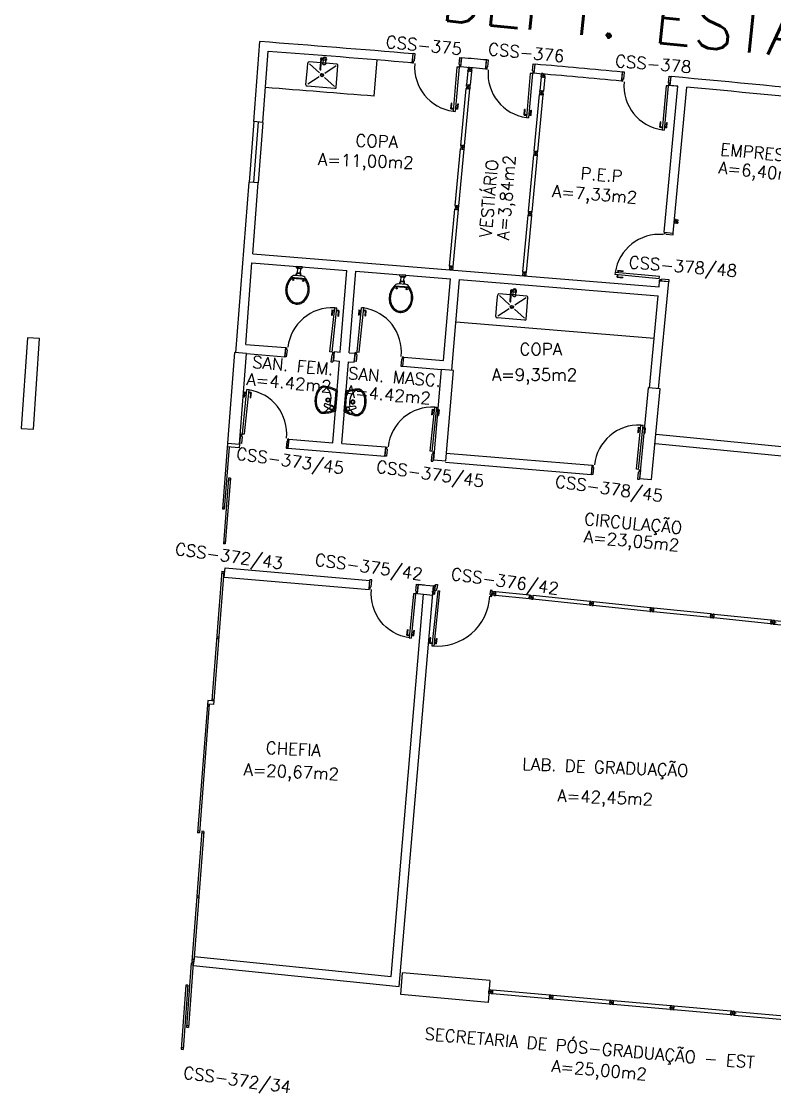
# Model space of a CAD drawing. Extents: x -152 to 150, y 325 to 437.
# Drawn here: x 27.61 to 40.03, y 389.14 to 406.67 of the extents above; entities that cross this region are included whole.
import ezdxf
from ezdxf.enums import TextEntityAlignment as Align

# ---------------------------------------------------------------- set-up
doc = ezdxf.new("R2010")
doc.units = 0
doc.header["$LTSCALE"] = 0.01
doc.header["$MEASUREMENT"] = 0
doc.layers.get('0').update_dxf_attribs({"linetype": 'CONTINUOUS'})
for name, color, linetype in [('ALV', 2, 'CONTINUOUS'), ('AREA', 2, 'CONTINUOUS'), ('BANC', 2, 'CONTINUOUS'), ('DIV', 2, 'CONTINUOUS'), ('ESQ', 1, 'CONTINUOUS'), ('ESTR', 3, 'CONTINUOUS'), ('PEÇAS', 1, 'CONTINUOUS'), ('TEXTO', 2, 'CONTINUOUS'), ('TEXTO-ENDEREÇO', 2, 'CONTINUOUS'), ('USO', 2, 'CONTINUOUS')]:
    doc.layers.add(name, color=color, linetype=linetype)
doc.styles.add('LEGENDA', font='romans.shx', dxfattribs={"height": 0.2})
doc.styles.add('UNB-100', font='simplex.shx', dxfattribs={"height": 3})
doc.styles.add('UNB-100-1', font='simplex.shx', dxfattribs={"height": 0.2})

# ---------------------------------------------------------------- blocks, each defined once
blk = doc.blocks.new('PILAR-SSC')
blk.add_lwpolyline([(0.003, -27.952), (0.203, -27.952), (0.203, -26.452), (0.003, -26.452)], close=True)
blk = doc.blocks.new('PD80-SSC')
at = {"color": 2}
for p, q in [((-0.777, 0.01), (-0.777, -0.03)), ((-0.777, 0.01), (-0.687, 0.01)), ((-0.687, 0), (-0.687, 0.01)), ((-0.075, 0), (0.075, 0)), ((-0.075, 0), (-0.075, -0.02)), ((0.075, -0.03), (0.075, 0)), ((-0.817, -0.065), (-0.817, -0.03)), ((-0.085, -0.03), (-0.817, -0.03)), ((-0.085, -0.065), (-0.817, -0.065)), ((-0.777, -0.105), (-0.777, -0.065)), ((-0.777, -0.105), (-0.687, -0.105)), ((-0.767, 0), (-0.767, -0.03)), ((-0.767, 0), (-0.687, 0)), ((-0.767, -0.095), (-0.767, -0.065)), ((-0.767, -0.095), (-0.687, -0.095)), ((-0.687, -0.095), (-0.687, -0.105)), ((-0.085, -0.03), (-0.085, -0.065)), ((-0.075, -0.02), (-0.04, -0.02)), ((-0.04, -0.03), (-0.04, -0.02)), ((-0.04, -0.03), (0.075, -0.03)), ((-0.075, -0.781), (-0.04, -0.781)), ((-0.075, -0.801), (-0.075, -0.781)), ((-0.075, -0.801), (0.075, -0.801)), ((-0.075, -0.802), (0.075, -0.802)), ((-0.04, -0.771), (0.075, -0.771)), ((-0.04, -0.771), (-0.04, -0.781)), ((0.075, -0.771), (0.075, -0.801))]:
    blk.add_line(p, q, dxfattribs=at)
at = {"color": 1}
blk.add_arc((-0.085, -0.03), 0.731, 182.6571, 270, dxfattribs=at)
blk = doc.blocks.new('PDV2D-SSC')
for p, q in [((-0.148, 0.925), (-0.108, 0.925)), ((-0.148, 0.925), (-0.148, 0.835)), ((-0.138, 0.915), (-0.108, 0.915)), ((-0.138, 0.915), (-0.138, 0.835)), ((-0.106, 0.965), (-0.076, 0.965)), ((-0.106, 0.05), (-0.106, 0.965)), ((-0.076, 0.05), (-0.076, 0.965)), ((-0.034, 0.925), (-0.074, 0.925)), ((-0.044, 0.915), (-0.074, 0.915)), ((-0.044, 0.915), (-0.044, 0.835)), ((-0.034, 0.925), (-0.034, 0.835)), ((-0.138, 0.835), (-0.148, 0.835)), ((-0.044, 0.835), (-0.034, 0.835)), ((-0.95, 0.05), (-0.97, 0.05)), ((-0.97, 0.05), (-0.97, 0.035)), ((-0.97, 0.035), (-0.97, -0.035)), ((-0.95, 0.02), (-0.95, 0.05)), ((-0.95, 0.02), (-0.94, 0.02)), ((-0.94, -0.05), (-0.94, 0.02)), ((-0.076, 0.05), (-0.106, 0.05)), ((-0.051, 0.02), (-0.061, 0.02)), ((-0.061, -0.05), (-0.061, 0.02)), ((-0.051, 0.05), (-0.031, 0.05)), ((-0.051, 0.02), (-0.051, 0.05)), ((-0.031, 0.05), (-0.031, -0.05)), ((-0.97, -0.035), (-0.97, -0.05)), ((-0.97, -0.05), (-0.94, -0.05)), ((-0.031, -0.05), (-0.061, -0.05))]:
    blk.add_line(p, q)
at = {"color": 1}
blk.add_arc((-0.076, 0.1), 0.865, 90, 183.3214, dxfattribs=at)
blk = doc.blocks.new('MTINI-SSC')
for p, q in [((-0.03, 0.008), (-0.03, 0.028)), ((-0.03, 0.028), (-0.008, 0.028)), ((-0.03, 0.008), (-0.02, 0.008)), ((-0.02, 0), (-0.02, 0.008)), ((-0.001, 0), (-0.02, 0)), ((-0.008, 0.019), (-0.008, 0.028)), ((0.008, 0.019), (-0.008, 0.019)), ((0.005, 0), (-0.005, 0)), ((0.02, 0), (-0.001, 0)), ((0, -0.005), (0, 0.005)), ((0.008, 0.019), (0.008, 0.028)), ((0.03, 0.028), (0.008, 0.028)), ((0.03, 0.008), (0.02, 0.008)), ((0.02, 0), (0.02, 0.008)), ((0.03, 0.008), (0.03, 0.028))]:
    blk.add_line(p, q)
blk = doc.blocks.new('PE80-SSC')
at = {"color": 2}
for p, q in [((0.075, 0), (-0.075, 0)), ((-0.075, -0.03), (-0.075, 0)), ((0.075, 0), (0.075, -0.02)), ((0.777, 0.01), (0.687, 0.01)), ((0.687, 0), (0.687, 0.01)), ((0.777, 0.01), (0.777, -0.03)), ((0.04, -0.03), (-0.075, -0.03)), ((0.075, -0.02), (0.04, -0.02)), ((0.04, -0.03), (0.04, -0.02)), ((0.085, -0.03), (0.817, -0.03)), ((0.085, -0.03), (0.085, -0.065)), ((0.085, -0.065), (0.817, -0.065)), ((0.767, 0), (0.687, 0)), ((0.767, -0.095), (0.687, -0.095)), ((0.687, -0.095), (0.687, -0.105)), ((0.777, -0.105), (0.687, -0.105)), ((0.767, 0), (0.767, -0.03)), ((0.767, -0.095), (0.767, -0.065)), ((0.777, -0.105), (0.777, -0.065)), ((0.817, -0.065), (0.817, -0.03)), ((0.04, -0.771), (-0.075, -0.771)), ((-0.075, -0.771), (-0.075, -0.801)), ((0.075, -0.801), (-0.075, -0.801)), ((0.075, -0.802), (-0.075, -0.802)), ((0.04, -0.771), (0.04, -0.781)), ((0.075, -0.781), (0.04, -0.781)), ((0.075, -0.801), (0.075, -0.781))]:
    blk.add_line(p, q, dxfattribs=at)
at = {"color": 1}
blk.add_arc((0.085, -0.03), 0.731, 270, 357.3429, dxfattribs=at)
blk = doc.blocks.new('VDC-P')
for p, q in [((-0.127, 0.192), (0.127, 0.192)), ((-0.109, 0.202), (0.109, 0.202)), ((-0.068, 0.152), (0.068, 0.152)), ((-0.05, 0.152), (-0.03, 0.11)), ((-0.05, 0.015), (-0.05, 0)), ((-0.05, 0), (0.05, 0)), ((0.045, 0.02), (-0.045, 0.02)), ((-0.04, 0.025), (-0.04, 0.02)), ((0.035, 0.03), (-0.035, 0.03)), ((-0.03, 0.152), (-0.03, 0.11)), ((0.03, 0.11), (-0.03, 0.11)), ((0.03, 0.1), (-0.03, 0.1)), ((-0.025, 0.1), (-0.025, 0.03)), ((0.025, 0.1), (0.025, 0.03)), ((0.03, 0.152), (0.03, 0.11)), ((0.05, 0.152), (0.03, 0.11)), ((0.04, 0.025), (0.04, 0.02)), ((0.05, 0.015), (0.05, 0))]:
    blk.add_line(p, q)
for points in [[(0.16, 0.244, 0.050424), (0.18, 0.288, 0.082137), (0.195, 0.381, 0.082137), (0.18, 0.474, 0.090148), (0.138, 0.549, 0.104406), (0.073, 0.601, 0.117345), (0, 0.619, 0.117345), (-0.073, 0.601, 0.104406), (-0.138, 0.549, 0.090148), (-0.18, 0.474, 0.082137), (-0.195, 0.381, 0.082137)], [(0.142, 0.254, 0.050424), (0.161, 0.295, 0.082137), (0.175, 0.381, 0.082137), (0.161, 0.468, 0.090148), (0.122, 0.536, 0.104406), (0.064, 0.583, 0.117345), (0, 0.599, 0.117345), (-0.064, 0.583, 0.104406), (-0.122, 0.536, 0.090148), (-0.161, 0.468, 0.082137), (-0.175, 0.381, 0.082137)], [(-0.195, 0.381, 0.082137), (-0.18, 0.288, 0.050424), (-0.16, 0.244, 0.104406)], [(-0.175, 0.381, 0.082137), (-0.161, 0.295, 0.050424), (-0.142, 0.254, 0.050424)]]:
    blk.add_lwpolyline(points, format="xyb")
for centre in [(-0.083, 0.226), (0.083, 0.226)]:
    blk.add_circle(centre, 0.0101)
for centre, radius, start, end in [((0.08, 0.36), 0.266, 205.6863, 226.7558), ((0.08, 0.36), 0.246, 205.6863, 219.7706), ((-0.08, 0.36), 0.266, 313.2442, 334.3137), ((-0.08, 0.36), 0.246, 320.2294, 334.3137), ((-0.068, 0.202), 0.05, 226.7558, 270), ((-0.045, 0.015), 0.005, 90, 180), ((-0.035, 0.025), 0.005, 90, 180), ((-0.03, 0.105), 0.005, 90, 270), ((0.03, 0.105), 0.005, 270, 90), ((0.035, 0.025), 0.005, 0, 90), ((0.045, 0.015), 0.005, 360, 90), ((0.068, 0.202), 0.05, 270, 313.2442)]:
    blk.add_arc(centre, radius, start, end)
blk = doc.blocks.new('LAVAT-P')
for p, q in [((-0.17, 0), (0.17, 0)), ((-0.157, -0.02), (0.157, -0.02)), ((0.063, -0.173), (0.094, -0.055)), ((0.102, -0.187), (0.151, -0.074)), ((0.069, -0.185), (0.09, -0.192))]:
    blk.add_line(p, q)
for points in [[(0.083, -0.096, 0.121735), (-0.082, -0.096, 0.073747), (-0.145, -0.122, 0.106861), (-0.192, -0.165, 0.153587), (-0.205, -0.208, 0.153587)], [(-0.205, -0.208, 0.153587), (-0.192, -0.251, 0.106861), (-0.145, -0.294, 0.073747), (-0.082, -0.32, 0.060305), (0, -0.329, 0.060305), (0.082, -0.32, 0.073747), (0.145, -0.294, 0.106861), (0.192, -0.251, 0.153587), (0.205, -0.208, 0.153587), (0.192, -0.165, 0.106861), (0.145, -0.122, 0.014792), (0.133, -0.115, 0.039243)], [(-0.225, -0.214, 0.136108), (-0.208, -0.262, 0.106861), (-0.155, -0.311, 0.073747), (-0.087, -0.339, 0.060305), (0, -0.349, 0.060305), (0.087, -0.339, 0.073747), (0.155, -0.311, 0.106861), (0.208, -0.262, 0.136108), (0.225, -0.214, 0.062982)]]:
    blk.add_lwpolyline(points, format="xyb")
for centre, radius in [((0, -0.135), 0.0347), ((0, -0.135), 0.0265), ((0.122, -0.065), 0.03)]:
    blk.add_circle(centre, radius)
for centre, radius, start, end in [((0.376, -0.254), 0.602, 155.0201, 176.1902), ((-0.376, -0.254), 0.602, 3.8098, 24.9799), ((0.376, -0.254), 0.582, 156.2686, 173.4578), ((0.073, -0.176), 0.01, 165.2139, 250.8603), ((0.122, -0.065), 0.0361, 302.4689, 199.2518), ((-0.376, -0.254), 0.582, 6.5422, 23.7314), ((0.093, -0.183), 0.01, 250.8603, 336.5068)]:
    blk.add_arc(centre, radius, start, end)
blk = doc.blocks.new('DIVMT-SSC')
for p, q in [((0, 0.005), (0, -0.005)), ((0, -0.005), (0, 0.005)), ((-0.03, -0.03), (-0.03, -0.97)), ((0.006, -0.03), (-0.006, -0.03)), ((-0.005, 0), (0.005, 0)), ((0.005, 0), (-0.005, 0)), ((0.006, -0.02), (0.006, -0.03)), ((0.03, -0.03), (0.03, -0.97)), ((0.03, -0.97), (-0.03, -0.97)), ((-0.006, -0.98), (-0.006, -0.97)), ((-0.006, -0.98), (0.006, -0.98)), ((0.006, -1.001), (-0.006, -1.001)), ((0.005, -0.97), (-0.005, -0.97)), ((0, -0.994), (0, -1.007)), ((0, -1.02), (0, -1.021)), ((0.006, -0.98), (0.006, -0.97))]:
    blk.add_line(p, q)
blk.add_lwpolyline([(0.006, -0.02), (-0.006, -0.02), (0.006, -0.02), (0.006, -0.03), (0.03, -0.03), (0.03, -0.008), (0.02, -0.008), (0.02, 0.008), (0.03, 0.008), (0.03, 0.03), (0.006, 0.03), (0.006, 0.02), (-0.006, 0.02), (-0.006, 0.03), (-0.03, 0.03), (-0.03, 0.008), (-0.02, 0.008), (-0.02, -0.008), (-0.03, -0.008), (-0.03, -0.03), (-0.006, -0.03), (-0.006, -0.02), (-0.006, -0.03)])
blk = doc.blocks.new('DIVINI-SSC')
for p, q in [((-0.02, 0), (-0.02, -0.008)), ((-0.02, 0), (0.001, 0)), ((-0.005, 0), (0.005, 0)), ((0, 0.005), (0, -0.005)), ((0.001, 0), (0.02, 0)), ((-0.03, -0.008), (-0.02, -0.008)), ((-0.03, -0.008), (-0.03, -0.028)), ((-0.03, -0.028), (-0.008, -0.028)), ((-0.03, -0.03), (0.03, -0.03)), ((-0.03, -0.975), (-0.03, -0.03)), ((-0.009, -0.03), (-0.027, -0.03)), ((-0.008, -0.019), (0.008, -0.019)), ((-0.008, -0.019), (-0.008, -0.028)), ((-0.006, -0.021), (-0.006, -0.03)), ((0.006, -0.021), (-0.006, -0.021)), ((-0.006, -0.023), (-0.006, -0.027)), ((-0.004, -0.021), (0.004, -0.021)), ((0.006, -0.021), (0.006, -0.03)), ((0.006, -0.023), (0.006, -0.027)), ((0.008, -0.019), (0.008, -0.028)), ((0.03, -0.028), (0.008, -0.028)), ((0.009, -0.03), (0.027, -0.03)), ((0.02, 0), (0.02, -0.008)), ((0.03, -0.008), (0.02, -0.008)), ((0.03, -0.008), (0.03, -0.028)), ((0.03, -0.975), (0.03, -0.03)), ((-0.03, -0.975), (0.03, -0.975)), ((-0.009, -0.975), (-0.027, -0.975)), ((-0.006, -0.985), (-0.006, -0.975)), ((0.006, -0.985), (-0.006, -0.985)), ((0.006, -1.01), (-0.006, -1.01)), ((0, -0.985), (0, -0.988)), ((0, -1.003), (0, -1.018)), ((0.004, -0.951), (0.004, -0.953)), ((0.006, -0.985), (0.006, -0.975)), ((0.03, -0.975), (0.009, -0.975)), ((0.009, -0.975), (0.027, -0.975))]:
    blk.add_line(p, q)
blk = doc.blocks.new('INOXA1-P')
for p, q in [((0.12, 0.23), (0.12, 0.047)), ((0.22, 0.25), (0.14, 0.25)), ((0.15, 0.22), (0.287, 0.043)), ((0.5, 0.25), (0.22, 0.25)), ((0.353, 0.043), (0.49, 0.22)), ((0.52, 0.23), (0.52, -0.23)), ((0.043, 0.008), (0.043, -0.022)), ((0.062, 0.04), (0.071, 0.04)), ((0.131, 0.048), (0.076, 0.043)), ((0.131, -0.002), (0.076, 0.003)), ((0.22, -0.027), (0.054, -0.027)), ((0.22, -0.037), (0.054, -0.037)), ((0.063, -0.003), (0.063, -0.021)), ((0.12, -0.001), (0.12, -0.027)), ((0.12, -0.037), (0.12, -0.23)), ((0.15, -0.22), (0.287, -0.043)), ((0.231, -0.027), (0.22, -0.027)), ((0.231, -0.037), (0.22, -0.037)), ((0.353, -0.043), (0.49, -0.22)), ((0.22, -0.25), (0.14, -0.25)), ((0.5, -0.25), (0.22, -0.25))]:
    blk.add_line(p, q)
blk.add_lwpolyline([(0.076, 0.003), (0.072, 0.004), (0.069, 0.009), (0.067, 0.015), (0.066, 0.023), (0.067, 0.031), (0.069, 0.037), (0.072, 0.042), (0.076, 0.043)])
blk.add_lwpolyline([(0.131, 0.048), (0.137, 0.046), (0.143, 0.041), (0.147, 0.033), (0.148, 0.023), (0.147, 0.013), (0.143, 0.006), (0.137, 0), (0.131, -0.002), (0.125, 0), (0.119, 0.006), (0.115, 0.013), (0.114, 0.023), (0.115, 0.033), (0.119, 0.041), (0.125, 0.046)], close=True)
for radius in [0.0266, 0.0163]:
    blk.add_circle((0.32, 0), radius)
for centre, radius, start, end in [((0.14, 0.23), 0.02, 90, 180), ((0.5, 0.23), 0.02, 360, 90), ((0.054, 0.023), 0.0349, 36.1705, 252.2568), ((0.054, 0.023), 0.0189, 62.7367, 235.7375), ((0.073, -0.003), 0.01, 102.8285, 180), ((0.054, 0.023), 0.0349, 285.5373, 323.9987), ((0.054, -0.032), 0.0145, 20.161, 339.839), ((0.054, -0.032), 0.005, 90.0037, 269.9963), ((0.231, -0.032), 0.00738, 222.6559, 137.3441), ((0.231, -0.032), 0.005, 269.9935, 90.0065), ((0.14, -0.23), 0.02, 180, 270), ((0.5, -0.23), 0.02, 270, 360)]:
    blk.add_arc(centre, radius, start, end)
blk = doc.blocks.new('MTT-SSC')
for p, q in [((-0.006, 0.03), (-0.03, 0.03)), ((-0.03, 0.008), (-0.03, 0.03)), ((-0.03, 0.008), (-0.02, 0.008)), ((-0.02, -0.008), (-0.02, 0.008)), ((-0.006, 0.0205), (-0.006, 0.03)), ((0.006, 0.0205), (-0.006, 0.0205)), ((0.0051, 0), (-0.0051, 0)), ((-0.0051, 0), (0.0051, 0)), ((0, -0.0051), (0, 0.0051)), ((0, 0.0051), (0, -0.0051)), ((0.006, 0.0205), (0.006, 0.03)), ((0.006, 0.03), (0.03, 0.03)), ((0.02, -0.008), (0.02, 0.008)), ((0.03, 0.008), (0.02, 0.008)), ((0.03, 0.008), (0.03, 0.03)), ((-0.03, -0.008), (-0.02, -0.008)), ((-0.03, -0.008), (-0.03, -0.03)), ((-0.03, -0.03), (-0.006, -0.03)), ((-0.03, -0.03), (-0.009, -0.03)), ((-0.009, -0.03), (-0.027, -0.03)), ((-0.006, -0.0205), (-0.006, -0.03)), ((-0.006, -0.0205), (-0.006, -0.03)), ((0.006, -0.0205), (-0.006, -0.0205)), ((-0.006, -0.0205), (0.006, -0.0205)), ((0.006, -0.0205), (0.006, -0.03)), ((0.006, -0.0205), (0.006, -0.03)), ((0.03, -0.03), (0.006, -0.03)), ((0.03, -0.008), (0.02, -0.008)), ((0.03, -0.008), (0.03, -0.03))]:
    blk.add_line(p, q)
blk = doc.blocks.new('DIV35')
for p, q in [((-0.008, 0.32), (-0.03, 0.32)), ((-0.03, 0.32), (-0.03, 0.296)), ((-0.0185, 0.296), (-0.03, 0.296)), ((-0.03, 0.26), (-0.03, 0.284)), ((-0.0185, 0.284), (-0.03, 0.284)), ((-0.03, 0.26), (-0.03, 0.03)), ((0.03, 0.26), (-0.03, 0.26)), ((-0.03, 0.26), (-0.009, 0.26)), ((-0.008, 0.26), (-0.03, 0.26)), ((-0.009, 0.26), (-0.027, 0.26)), ((-0.0185, 0.284), (-0.0185, 0.296)), ((-0.008, 0.32), (-0.008, 0.31)), ((-0.008, 0.31), (0.008, 0.31)), ((-0.008, 0.27), (0.008, 0.27)), ((-0.008, 0.26), (-0.008, 0.27)), ((-0.006, 0.2695), (0.006, 0.2695)), ((-0.006, 0.2695), (-0.006, 0.26)), ((-0.0051, 0.29), (0.0051, 0.29)), ((-0.0051, 0.29), (0.0051, 0.29)), ((0.005, 0.26), (-0.005, 0.26)), ((0, 0.2951), (0, 0.2849)), ((0, 0.2849), (0, 0.2951)), ((0.006, 0.2695), (0.006, 0.26)), ((0.008, 0.32), (0.03, 0.32)), ((0.008, 0.32), (0.008, 0.31)), ((0.008, 0.26), (0.008, 0.27)), ((0.008, 0.26), (0.03, 0.26)), ((0.009, 0.26), (0.027, 0.26)), ((0.0205, 0.284), (0.0205, 0.296)), ((0.0205, 0.296), (0.03, 0.296)), ((0.0205, 0.284), (0.03, 0.284)), ((0.03, 0.296), (0.03, 0.32)), ((0.03, 0.284), (0.03, 0.26)), ((0.03, 0.26), (0.03, 0.03)), ((-0.006, 0.03), (-0.03, 0.03)), ((-0.03, 0.008), (-0.03, 0.03)), ((0.03, 0.03), (-0.03, 0.03)), ((-0.03, 0.008), (-0.02, 0.008)), ((-0.02, -0.008), (-0.02, 0.008)), ((-0.006, 0.0205), (-0.006, 0.03)), ((-0.006, 0.0205), (-0.006, 0.03)), ((0.006, 0.0205), (-0.006, 0.0205)), ((-0.006, 0.0205), (0.006, 0.0205)), ((0.0051, 0), (-0.0051, 0)), ((-0.0051, 0), (0.0051, 0)), ((0.005, 0.03), (-0.005, 0.03)), ((0, -0.0051), (0, 0.0051)), ((0, 0.0051), (0, -0.0051)), ((0, -0.0051), (0, 0.0051)), ((0.006, 0.03), (0.03, 0.03)), ((0.006, 0.0205), (0.006, 0.03)), ((0.006, 0.0205), (0.006, 0.03)), ((0.03, 0.008), (0.02, 0.008)), ((0.02, -0.008), (0.02, 0.008)), ((0.03, 0.008), (0.03, 0.03)), ((-0.03, -0.008), (-0.02, -0.008)), ((-0.03, -0.008), (-0.03, -0.03)), ((-0.03, -0.03), (-0.006, -0.03)), ((-0.006, -0.0185), (-0.006, -0.03)), ((0.006, -0.0185), (-0.006, -0.0185)), ((0.006, -0.0185), (0.006, -0.03)), ((0.03, -0.03), (0.006, -0.03)), ((0.03, -0.008), (0.02, -0.008)), ((0.03, -0.008), (0.03, -0.03))]:
    blk.add_line(p, q)

msp = doc.modelspace()

# ---------------------------------------------------------------- linework, layer by layer
at = {"layer": 'ALV'}
for p, q in [((31.444, 405.016), (31.545, 406.337)), ((31.593, 405.004), (31.683, 406.176)), ((34.057, 405.986), (34.075, 406.135)), ((34.856, 405.919), (34.875, 406.07)), ((35.266, 405.884), (35.285, 406.033)), ((36.066, 405.815), (36.085, 405.965)), ((37.507, 405.688), (37.527, 405.837)), ((38.306, 405.612), (38.326, 405.761)), ((38.21, 403.192), (38.437, 405.6)), ((38.36, 403.178), (38.586, 405.586)), ((31.593, 405.004), (31.444, 405.016)), ((31.151, 401.202), (31.367, 404.019)), ((31.517, 404.007), (31.367, 404.019)), ((31.427, 402.836), (31.517, 404.007)), ((38.21, 403.192), (38.36, 403.178)), ((31.427, 402.836), (38.126, 402.293)), ((31.312, 401.34), (31.415, 402.686)), ((31.415, 402.686), (32.977, 402.56)), ((32.868, 401.214), (32.977, 402.56)), ((33.018, 401.202), (33.127, 402.548)), ((33.127, 402.548), (34.689, 402.421)), ((34.574, 401.076), (34.689, 402.421)), ((34.711, 400.914), (34.838, 402.409)), ((34.838, 402.409), (38.112, 402.143)), ((38.118, 400.607), (38.285, 402.379)), ((38.126, 402.293), (38.135, 402.392)), ((38.135, 402.392), (38.285, 402.379)), ((37.969, 400.621), (38.112, 402.143)), ((31.312, 401.34), (31.97, 401.287)), ((31.97, 401.287), (31.958, 401.137)), ((31.326, 401.189), (31.958, 401.137)), ((32.769, 401.222), (32.757, 401.073)), ((32.757, 401.073), (32.856, 401.065)), ((32.769, 401.222), (32.868, 401.214)), ((33.018, 401.202), (33.118, 401.194)), ((33.102, 401.045), (33.118, 401.194)), ((33.901, 400.98), (33.917, 401.129)), ((33.917, 401.129), (34.574, 401.076)), ((32.747, 399.719), (32.856, 401.065)), ((32.897, 399.707), (33.006, 401.052)), ((33.006, 401.052), (33.102, 401.045)), ((33.901, 400.98), (34.537, 400.928)), ((38.08, 399.858), (41.273, 399.544)), ((38.08, 399.858), (41.273, 399.544)), ((38.08, 399.858), (41.273, 399.544)), ((38.08, 399.858), (41.273, 399.544)), ((32.007, 399.629), (32.022, 399.778)), ((32.022, 399.778), (32.747, 399.719)), ((32.897, 399.707), (33.619, 399.648)), ((38.065, 399.708), (41.259, 399.395)), ((32.007, 399.629), (33.603, 399.499)), ((33.619, 399.648), (33.603, 399.499)), ((34.619, 399.544), (37.021, 399.346)), ((34.606, 399.395), (37.005, 399.196)), ((37.021, 399.346), (37.005, 399.196)), ((30.959, 397.502), (30.972, 397.652)), ((30.972, 397.652), (33.359, 397.448)), ((30.959, 397.502), (33.346, 397.298)), ((33.346, 397.298), (33.359, 397.45)), ((33.707, 390.911), (34.245, 397.222)), ((33.843, 390.747), (34.408, 397.358)), ((34.143, 397.23), (34.395, 397.205)), ((34.145, 397.23), (34.158, 397.382)), ((34.145, 397.23), (34.245, 397.222)), ((34.258, 397.369), (34.158, 397.38)), ((34.158, 397.38), (34.408, 397.358)), ((30.463, 391.244), (30.448, 391.095)), ((30.448, 391.095), (33.843, 390.747)), ((30.463, 391.244), (33.707, 390.911))]:
    msp.add_line(p, q, dxfattribs=at)
for centre, radius, start, end in [((0.463, 0.506), 407.019, 85.26313, 85.62036), ((0.463, 0.506), 406.869, 85.26397, 85.59924), ((0.769, 0.481), 406.869, 85.30711, 85.31144), ((-25.587, -300.969), 709.618, 85.079042, 85.112316), ((0.463, 0.506), 406.869, 85.09303, 85.15099), ((5.004, 51.194), 355.978, 84.76117, 84.99412), ((5.003, 51.188), 356.134, 84.76027, 84.99325), ((0.463, 0.506), 407.019, 83.79983, 84.66244), ((-0.866, 0.633), 406.869, 84.45669, 84.47517), ((0.463, 0.506), 406.869, 84.64476, 84.66324), ((0.463, 0.506), 406.869, 83.80061, 84.62364)]:
    msp.add_arc(centre, radius, start, end, dxfattribs=at)
at = {"layer": 'BANC'}
for p, q in [((33.432, 405.436), (33.478, 406.038)), ((34.779, 401.711), (38.047, 401.446))]:
    msp.add_line(p, q, dxfattribs=at)
msp.add_arc((0.463, 0.506), 406.269, 85.34537, 85.59924, dxfattribs=at)
at = {"layer": 'DIV'}
for p, q in [((34.383, 397.256), (34.382, 397.256)), ((34.409, 397.253), (34.395, 397.254)), ((34.401, 397.247), (34.402, 397.26)), ((34.423, 397.258), (34.422, 397.246)), ((34.422, 397.246), (34.432, 397.245)), ((34.423, 397.258), (34.433, 397.257)), ((34.43, 397.221), (34.435, 397.281)), ((34.432, 397.246), (34.433, 397.256)), ((35.383, 397.233), (35.382, 397.233)), ((35.409, 397.23), (35.395, 397.231)), ((35.402, 397.224), (35.403, 397.237)), ((35.424, 397.235), (35.423, 397.223)), ((35.423, 397.223), (35.432, 397.222)), ((35.424, 397.235), (35.433, 397.234)), ((35.43, 397.198), (35.436, 397.257)), ((35.432, 397.223), (35.433, 397.233)), ((35.992, 397.201), (35.436, 397.257)), ((35.985, 397.141), (35.43, 397.198)), ((35.985, 397.141), (35.992, 397.201)), ((35.985, 397.141), (35.988, 397.165)), ((36.007, 397.139), (35.985, 397.141)), ((35.988, 397.166), (35.989, 397.176)), ((35.997, 397.164), (35.988, 397.165)), ((35.997, 397.164), (35.988, 397.165)), ((35.992, 397.201), (35.989, 397.177)), ((35.992, 397.201), (35.989, 397.18)), ((35.989, 397.18), (35.991, 397.198)), ((35.999, 397.176), (35.989, 397.177)), ((35.999, 397.176), (35.989, 397.177)), ((36.013, 397.199), (35.992, 397.201)), ((35.997, 397.164), (35.999, 397.176)), ((35.999, 397.176), (35.997, 397.164)), ((36.007, 397.139), (36.008, 397.149)), ((36.008, 397.149), (36.024, 397.147)), ((36.013, 397.199), (36.012, 397.189)), ((36.012, 397.189), (36.028, 397.187)), ((36.013, 397.168), (36.023, 397.167)), ((36.023, 397.167), (36.013, 397.168)), ((36.018, 397.163), (36.019, 397.173)), ((36.019, 397.173), (36.018, 397.163)), ((36.023, 397.137), (36.024, 397.147)), ((36.023, 397.137), (36.045, 397.135)), ((36.029, 397.197), (36.028, 397.187)), ((36.029, 397.197), (36.051, 397.195)), ((36.038, 397.16), (36.039, 397.172)), ((36.038, 397.16), (36.048, 397.159)), ((36.039, 397.172), (36.049, 397.171)), ((36.048, 397.159), (36.045, 397.135)), ((36.049, 397.171), (36.051, 397.195)), ((33.867, 390.614), (33.896, 390.972)), ((35.338, 390.844), (33.896, 390.972)), ((35.338, 390.844), (35.309, 390.485)), ((35.309, 390.485), (33.867, 390.614)), ((35.319, 390.634), (35.325, 390.694)), ((35.319, 390.634), (35.321, 390.658)), ((35.341, 390.632), (35.319, 390.634)), ((35.321, 390.659), (35.322, 390.669)), ((35.331, 390.657), (35.321, 390.658)), ((35.331, 390.657), (35.321, 390.658)), ((35.325, 390.694), (35.322, 390.67)), ((35.332, 390.669), (35.322, 390.67)), ((35.332, 390.669), (35.322, 390.67)), ((35.325, 390.694), (35.323, 390.673)), ((35.323, 390.673), (35.324, 390.691)), ((35.346, 390.692), (35.325, 390.694)), ((35.331, 390.657), (35.332, 390.669)), ((35.332, 390.669), (35.331, 390.657)), ((35.341, 390.632), (35.342, 390.642)), ((35.342, 390.642), (35.358, 390.641)), ((35.346, 390.692), (35.346, 390.682)), ((35.346, 390.682), (35.362, 390.681)), ((35.347, 390.662), (35.357, 390.661)), ((35.357, 390.661), (35.347, 390.662)), ((35.351, 390.657), (35.352, 390.667)), ((35.352, 390.667), (35.351, 390.657)), ((35.357, 390.631), (35.358, 390.641)), ((35.357, 390.631), (35.379, 390.629)), ((35.362, 390.691), (35.362, 390.681)), ((35.362, 390.691), (35.384, 390.689)), ((35.372, 390.654), (35.373, 390.666)), ((35.372, 390.654), (35.381, 390.653)), ((35.373, 390.666), (35.382, 390.665)), ((35.381, 390.653), (35.379, 390.629)), ((35.382, 390.665), (35.384, 390.689))]:
    msp.add_line(p, q, dxfattribs=at)
at = {"layer": 'ESQ'}
for p, q in [((31.444, 405.016), (31.367, 404.019)), ((31.519, 405.01), (31.442, 404.013)), ((31.593, 405.004), (31.517, 404.007)), ((31.011, 399.708), (30.928, 398.625)), ((31.211, 399.693), (31.206, 399.633)), ((31.037, 399.646), (30.958, 398.623)), ((31.206, 399.633), (31.007, 399.649)), ((31.029, 399.133), (30.945, 398.05)), ((31.059, 399.131), (30.975, 398.048)), ((31.056, 399.101), (31.026, 399.103)), ((31.059, 399.131), (31.029, 399.133)), ((30.958, 398.623), (30.928, 398.625)), ((30.96, 398.653), (30.93, 398.655)), ((30.975, 398.048), (30.945, 398.05)), ((30.978, 398.077), (30.948, 398.08)), ((30.919, 397.597), (30.756, 395.463)), ((30.949, 397.594), (30.785, 395.461)), ((30.917, 397.567), (30.947, 397.564)), ((30.919, 397.597), (30.949, 397.594)), ((30.866, 396.511), (30.836, 396.513)), ((30.864, 396.481), (30.834, 396.483)), ((30.686, 395.465), (30.518, 393.284)), ((30.785, 395.458), (30.686, 395.465)), ((30.755, 395.463), (30.786, 395.461)), ((30.758, 395.493), (30.788, 395.49)), ((30.711, 395.403), (30.548, 393.282)), ((30.709, 395.373), (30.679, 395.376)), ((30.781, 395.398), (30.681, 395.405)), ((30.785, 395.458), (30.781, 395.398)), ((30.59, 393.308), (30.425, 391.158)), ((30.62, 393.306), (30.455, 391.155)), ((30.548, 393.282), (30.518, 393.284)), ((30.55, 393.311), (30.52, 393.314)), ((30.618, 393.276), (30.588, 393.279)), ((30.62, 393.306), (30.59, 393.308)), ((30.536, 392.208), (30.506, 392.21)), ((30.538, 392.238), (30.508, 392.24)), ((30.414, 391.132), (30.338, 390.074)), ((30.444, 391.13), (30.368, 390.072)), ((30.442, 391.1), (30.412, 391.102)), ((30.444, 391.13), (30.414, 391.132)), ((30.425, 391.158), (30.455, 391.155)), ((30.457, 391.185), (30.427, 391.187)), ((30.326, 390.771), (30.25, 389.712)), ((30.356, 390.768), (30.28, 389.71)), ((30.354, 390.738), (30.324, 390.741)), ((30.356, 390.768), (30.326, 390.771)), ((30.338, 390.074), (30.368, 390.072)), ((30.34, 390.104), (30.37, 390.102)), ((30.25, 389.712), (30.28, 389.71)), ((30.252, 389.742), (30.282, 389.74))]:
    msp.add_line(p, q, dxfattribs=at)
at = {"layer": 'USO'}
for p, q in [((33.346, 397.298), (33.359, 397.448)), ((34.145, 397.23), (34.158, 397.38))]:
    msp.add_line(p, q, dxfattribs=at)

# ---------------------------------------------------------------- block references
at = {"layer": 'ALV', "rotation": 264.2543612179411}
msp.add_blockref('PD80-SSC', (37.81, 399.191), dxfattribs=at)
at = {"layer": 'DIV'}
for name, p, rotation in [('DIV35', (34.981, 405.589), 354.6342000000243), ('DIV35', (36.187, 405.491), 354.6342000000243), ('DIVMT-SSC', (34.887, 404.592), 174.6342000000014), ('DIVMT-SSC', (36.093, 404.495), 174.6342000000014), ('DIVMT-SSC', (34.793, 403.597), 174.6342000000014), ('DIVMT-SSC', (36, 403.499), 174.6342000000014), ('DIVMT-SSC', (34.7, 402.601), 174.6342000000014), ('DIVMT-SSC', (35.906, 402.503), 174.6342000000014), ('PDV2D-SSC', (34.406, 397.334), 174.0023607571057), ('MTINI-SSC', (34.402, 397.254), 266.2674667830827), ('MTINI-SSC', (34.406, 397.334), 265.1018534799408), ('MTT-SSC', (35.402, 397.231), 176.5357105312995), ('DIVMT-SSC', (37.013, 397.066), 264.1199999999999), ('DIVMT-SSC', (38.008, 396.963), 264.1199999999999), ('DIVMT-SSC', (39.003, 396.861), 264.1199999999999), ('DIVMT-SSC', (39.997, 396.758), 264.1199999999999), ('DIVINI-SSC', (41.002, 396.655), 264.1199999999999), ('DIVMT-SSC', (36.348, 390.573), 264.9430000000003), ('DIVMT-SSC', (37.344, 390.485), 264.9430000000003), ('DIVMT-SSC', (38.34, 390.397), 264.9430000000003), ('DIVMT-SSC', (39.336, 390.309), 264.9430000000003), ('DIVINI-SSC', (40.342, 390.22), 264.9430000000003)]:
    msp.add_blockref(name, p, dxfattribs=dict(at, rotation=rotation))
at = {"layer": 'DIV', "xscale": -1, "rotation": 353.9024292682922}
msp.add_blockref('MTT-SSC', (38.408, 403.371), dxfattribs=at)
at = {"layer": 'ESQ'}
for name, p, rotation in [('PE80-SSC', (34.865, 405.995), 265.1631689029938), ('PE80-SSC', (36.075, 405.89), 264.9631689029937), ('PE80-SSC', (38.316, 405.687), 264.6686876483213), ('PE80-SSC', (38.21, 402.386), 174.6345540428049), ('PD80-SSC', (32.755, 401.126), 263.8239709240614), ('PE80-SSC', (33.109, 401.137), 84.11685734359523), ('PE80-SSC', (31.218, 399.785), 84.11685734359523), ('PD80-SSC', (34.407, 399.487), 263.8239709240614)]:
    msp.add_blockref(name, p, dxfattribs=dict(at, rotation=rotation))
at = {"layer": 'ESQ', "xscale": -1, "rotation": 264.3660928056681}
msp.add_blockref('PD80-SSC', (34.15, 397.305), dxfattribs=at)
at = {"layer": 'ESTR'}
for p, rotation in [((29.511, 427.841), 356.0975609756096), ((33.149, 427.579), 355.6097560975599), ((36.783, 427.285), 355.1219512195105), ((40.415, 426.96), 354.6341463414637)]:
    msp.add_blockref('PILAR-SSC', p, dxfattribs=dict(at, rotation=rotation))
at = {"layer": 'PEÇAS'}
for name, p, rotation in [('INOXA1-P', (32.595, 406.102), 265.3658536585339), ('VDC-P', (32.196, 402.623), 175.365853658533), ('VDC-P', (33.902, 402.485), 175.365853658533), ('INOXA1-P', (35.726, 402.277), 265.3658536585339), ('LAVAT-P', (32.803, 400.412), 265.3658536585348)]:
    msp.add_blockref(name, p, dxfattribs=dict(at, rotation=rotation))
at = {"layer": 'PEÇAS', "xscale": -1, "rotation": 85.36585365853962}
msp.add_blockref('LAVAT-P', (32.943, 400.401), dxfattribs=at)

# ---------------------------------------------------------------- texts
at = {"layer": 'AREA', "style": 'UNB-100'}
for s, rotation, p in [('A=11,00m2', 357.9284, (32.5, 404.296)), ('A=3,84m2', 85.293, (35.648, 403.055)), ('A=6,40m2', 354.3257, (39.095, 404.162)), ('A=7,33m2', 355.5517, (36.356, 403.773)), ('A=4.42m2', 354.7554, (31.316, 400.671)), ('A=4.42m2', 355.1613, (32.954, 400.471)), ('A=23,05m2', 354.6876, (36.88, 398.073)), ('A=20,67m2', 357.1798, (31.271, 394.23)), ('A=42,45m2', 357.6376, (36.446, 393.801)), ('A=25,00m2', 355.0007, (36.344, 389.339))]:
    msp.add_text(s, height=0.2, rotation=rotation, dxfattribs=at).set_placement(p)
msp.add_text('A=9,35m2', height=0.2, dxfattribs=at).set_placement((35.37, 400.741))
at = {"layer": 'TEXTO', "style": 'UNB-100'}
for s, rotation, p in [('COPA', 357.9284, (33.117, 404.606)), ('EMPRESA JUNIOR', 354.4369, (39.129, 404.463)), ('VESTIÁRIO', 84.7745, (35.361, 403.1)), ('P.E.P', 355.5517, (36.823, 404.066)), ('SAN. FEM.', 354.7554, (31.411, 400.953)), ('SAN. MASC.', 355.1613, (32.993, 400.768)), ('CIRCULAÇÃO', 354.6876, (36.884, 398.363)), ('CHEFIA', 357.1798, (31.637, 394.587)), ('LAB. DE GRADUAÇÃO', 357.6376, (35.866, 394.321)), ('SECRETARIA DE PÓS-GRADUAÇÃO - EST', 355.0007, (34.252, 389.871))]:
    msp.add_text(s, height=0.2, rotation=rotation, dxfattribs=at).set_placement(p)
msp.add_text('COPA', height=0.2, dxfattribs=at).set_placement((35.825, 401.161))
at = {"layer": 'TEXTO-ENDEREÇO', "style": 'UNB-100-1'}
for s, rotation, p in [('CSS-375', 354.332, (34.24, 406.174)), ('CSS-376', 354.332, (35.927, 406.055)), ('CSS-378', 355.2216, (38.022, 405.868)), ('CSS-378/48', 355.2216, (38.511, 402.526)), ('CSS-373/45', 352.0692, (32.031, 399.321)), ('CSS-375/45', 352.0692, (34.339, 399.106)), ('CSS-378/45', 352.0692, (37.288, 398.863)), ('CSS-372/43', 352.0692, (31.023, 397.749)), ('CSS-375/42', 352.0692, (33.328, 397.571)), ('CSS-376/42', 352.0692, (35.571, 397.335)), ('CSS-372/34', 352.0692, (31.158, 389.108))]:
    msp.add_text(s, height=0.2, rotation=rotation, dxfattribs=at).set_placement(p, align=Align.CENTER)
at = {"layer": 'USO', "style": 'LEGENDA'}
msp.add_text('DEPT. ESTATISTICA -MOD. 15', height=0.8, rotation=354.0249, dxfattribs=at).set_placement((42.305, 405.875), align=Align.CENTER)

doc.saveas('drawing.dxf')
